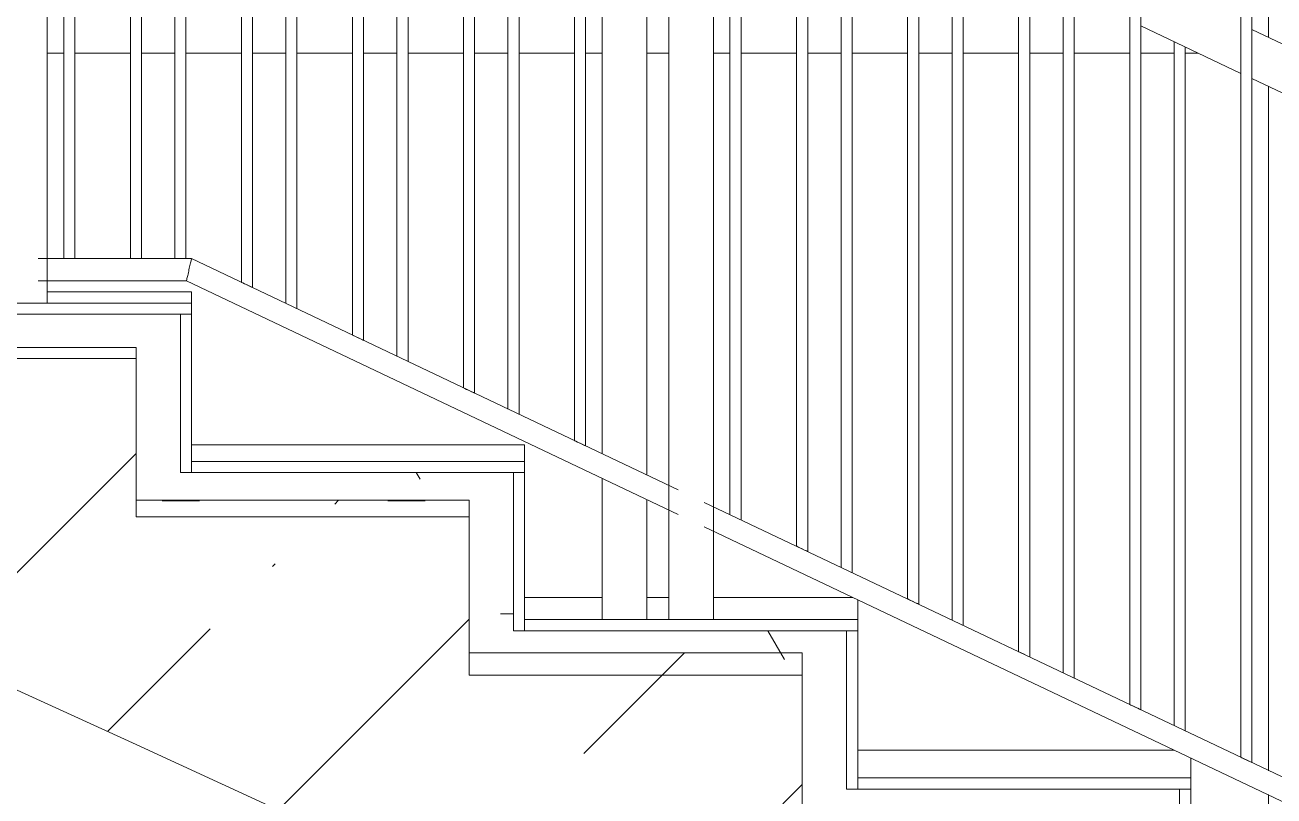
# Model space of a CAD drawing. Header units: millimetres. Extents: x -515342 to 330399, y -224905 to 507333.
# Drawn here: x 266960 to 268085, y 87578 to 88272 of the extents above; entities that cross this region are included whole.
import ezdxf

# ---------------------------------------------------------------- set-up
doc = ezdxf.new("R2010")
doc.units = ezdxf.units.MM
doc.layers.get('0').update_dxf_attribs({"lineweight": 0})
for name, color, linetype, lineweight in [('Лестницы', 7, 'Continuous', 0), ('Ограждение', 7, 'Continuous', 0), ('Перекрытие', 7, 'Continuous', 0), ('Стены внутренние', 7, 'Continuous', 0)]:
    doc.layers.add(name, color=color, linetype=linetype, lineweight=lineweight)
pattern_1 = [(0, (-6322.59, 7579.1), (406.4, 101.6), [33.528, -271.272, 33.528, -271.272, -1625.6]), (0, (-6322.59, 7579.1), (406.4, 101.6), [-609.6, 33.528, -576.072, 33.528, -271.272, -711.2]), (0, (-6322.59, 7579.1), (406.4, 101.6), [-1524, 33.528, -169.672, 33.528, -474.472]), (120, (-6170.19, 7629.9), (-291.1882, 301.1527), [33.528, -271.272, 33.528, -271.272, -1625.6]), (120, (-6170.19, 7629.9), (-291.1882, 301.1527), [-609.6, 33.528, -576.072, 33.528, -271.272, -711.2]), (120, (-6170.19, 7629.9), (-291.1882, 301.1527), [-1524, 33.528, -169.672, 33.528, -474.472]), (240, (-6119.39, 7833.1), (-115.2118, -402.7527), [33.528, -271.272, 33.528, -271.272, -1625.6]), (240, (-6119.39, 7833.1), (-115.2118, -402.7527), [-609.6, 33.528, -576.072, 33.528, -271.272, -711.2]), (240, (-6119.39, 7833.1), (-115.2118, -402.7527), [-1524, 33.528, -169.672, 33.528, -474.472])]
pattern_2 = [(45, (-6322.6, 7579.1), (-224.5064, 224.5064), []), (45, (-6098.08, 7579.1), (-224.5064, 224.5064), [396.875, -79.375, 3.353, -76.022])]

# ---------------------------------------------------------------- blocks, each defined once
blk = doc.blocks.new('Ограждение - АР_Ограждение_Балясина_D40 доп поручень 700_900-V176-О_АР_П_Разрез 2-2')
at = {"layer": 'Ограждение'}
for p, q in [((6720, 385), (6720, 229.2)), ((6720, 185), (6720, -431.1)), ((6720, -452.5), (6720, -580))]:
    blk.add_line(p, q, dxfattribs=at)
blk = doc.blocks.new('Ограждение - АР_Ограждение_Балясина_10-V175-О_АР_П_Разрез 2-2')
at = {"layer": 'Ограждение'}
for p, q in [((6835, 130.3), (6835, -485.4)), ((6845, -490.1), (6845, 125.6)), ((6844.9, -490.1), (6844.9, -490.1))]:
    blk.add_line(p, q, dxfattribs=at)
blk = doc.blocks.new('Ограждение - АР_Ограждение_Балясина_10-V177-О_АР_П_Разрез 2-2')
at = {"layer": 'Ограждение'}
for p, q in [((6335, 367.8), (6335, -247.9)), ((6345, -252.6), (6345, 363.1)), ((6344.9, -252.6), (6344.9, -252.6))]:
    blk.add_line(p, q, dxfattribs=at)
blk = doc.blocks.new('Ограждение - АР_Ограждение_Балясина_10-V178-О_АР_П_Разрез 2-2')
at = {"layer": 'Ограждение'}
for p, q in [((6235, 415.3), (6235, -200.4)), ((6245, -205.1), (6245, 410.6)), ((6244.9, -205.1), (6244.9, -205.1))]:
    blk.add_line(p, q, dxfattribs=at)
blk = doc.blocks.new('Ограждение - АР_Ограждение_Балясина_D40 доп поручень 700_900-V179-О_АР_П_Разрез 2-2')
at = {"layer": 'Ограждение'}
for p, q in [((6120, 470), (6120, -145.8)), ((6160, -164.8), (6160, 451)), ((6120, -167.9), (6120, -295)), ((6160, -295), (6160, -186.9))]:
    blk.add_line(p, q, dxfattribs=at)
blk = doc.blocks.new('Ограждение - АР_Ограждение_Балясина_10-V180-О_АР_П_Разрез 2-2')
at = {"layer": 'Ограждение'}
for p, q in [((6035, 510.3), (6035, -105.4)), ((6045, -110.1), (6045, 505.6)), ((6044.9, -110.1), (6044.9, -110.1))]:
    blk.add_line(p, q, dxfattribs=at)
blk = doc.blocks.new('Ограждение - АР_Ограждение_Балясина_10-V181-О_АР_П_Разрез 2-2')
at = {"layer": 'Ограждение'}
for p, q in [((5935, 557.8), (5935, -57.9)), ((5945, -62.6), (5945, 553.1)), ((5944.9, -62.6), (5944.9, -62.6))]:
    blk.add_line(p, q, dxfattribs=at)
blk = doc.blocks.new('Ограждение - АР_Ограждение_Балясина_10-V182-О_АР_П_Разрез 2-2')
at = {"layer": 'Ограждение'}
for p, q in [((5835, 605.3), (5835, -10.4)), ((5845, -15.1), (5845, 600.6)), ((5844.9, -15.1), (5844.9, -15.1))]:
    blk.add_line(p, q, dxfattribs=at)
blk = doc.blocks.new('Ограждение - АР_Ограждение_Балясина_10-V183-О_АР_П_Разрез 2-2')
at = {"layer": 'Ограждение'}
for p, q in [((5735, 650), (5735, 30)), ((5745, 30), (5745, 648.1))]:
    blk.add_line(p, q, dxfattribs=at)
blk = doc.blocks.new('Ограждение - АР_Ограждение_Балясина_10-V184-О_АР_П_Разрез 2-2')
at = {"layer": 'Ограждение'}
for p, q in [((5635, 650.2), (5635, 30)), ((5645, 30), (5645, 650.2))]:
    blk.add_line(p, q, dxfattribs=at)
blk = doc.blocks.new('Ограждение - Ограждение-9707695-О_АР_П_Разрез 2-2')
for name, p in [('Ограждение - АР_Ограждение_Балясина_10-V184-О_АР_П_Разрез 2-2', (0, 0)), ('Ограждение - АР_Ограждение_Балясина_10-V183-О_АР_П_Разрез 2-2', (0, 0)), ('Ограждение - АР_Ограждение_Балясина_10-V182-О_АР_П_Разрез 2-2', (0, 0)), ('Ограждение - АР_Ограждение_Балясина_10-V181-О_АР_П_Разрез 2-2', (0, 0)), ('Ограждение - АР_Ограждение_Балясина_10-V180-О_АР_П_Разрез 2-2', (0, 0)), ('Ограждение - АР_Ограждение_Балясина_D40 доп поручень 700_900-V179-О_АР_П_Разрез 2-2', (0, 0)), ('Ограждение - АР_Ограждение_Балясина_10-V178-О_АР_П_Разрез 2-2', (0, 0)), ('Ограждение - АР_Ограждение_Балясина_10-V177-О_АР_П_Разрез 2-2', (0, 0)), ('Ограждение - АР_Ограждение_Балясина_10-V175-О_АР_П_Разрез 2-2', (-400, 190)), ('Ограждение - АР_Ограждение_Балясина_10-V175-О_АР_П_Разрез 2-2', (-300, 142.5)), ('Ограждение - АР_Ограждение_Балясина_10-V175-О_АР_П_Разрез 2-2', (-200, 95)), ('Ограждение - АР_Ограждение_Балясина_D40 доп поручень 700_900-V176-О_АР_П_Разрез 2-2', (0, 0))]:
    blk.add_blockref(name, p)
blk = doc.blocks.new('Тип перил - Перила_Внутренний_-9707720-О_АР_П_Разрез 2-2')
at = {"layer": 'Ограждение'}
for p, q in [((6604.9, 239.7), (6695.1, 196.8)), ((6780, 200.8), (6704.9, 236.4)), ((6704.9, 192.2), (6780, 156.5))]:
    blk.add_line(p, q, dxfattribs=at)
blk = doc.blocks.new('Ограждение - АР_Ограждение_Балясина_D40_900-10028987-О_АР_П_Разрез 2-2')
at = {"layer": 'Ограждение'}
blk.add_line((5620, 850), (5620, -10), dxfattribs=at)
blk = doc.blocks.new('Ограждение - АР_Ограждение_Балясина_10-V191-О_АР_П_Разрез 2-2')
at = {"layer": 'Ограждение'}
for p, q in [((5695, 30), (5695, 850.1)), ((5705, 850.1), (5705, 30)), ((5700, 30), (5695, 30)), ((5705, 30), (5700, 30))]:
    blk.add_line(p, q, dxfattribs=at)
blk = doc.blocks.new('Ограждение - АР_Ограждение_Балясина_10-10240723-О_АР_П_Разрез 2-2')
at = {"layer": 'Ограждение'}
for p, q in [((5795, 8.6), (5795, 824.3)), ((5805, 819.6), (5805, 3.9))]:
    blk.add_line(p, q, dxfattribs=at)
at = {"layer": 'Ограждение', "flags": 128}
for points in [[(5800, 6.3), (5797.8, 7.3), (5796.1, 8.1), (5795.1, 8.6), (5795, 8.6)], [(5804.9, 3.9), (5803.9, 4.4), (5802.2, 5.2), (5800, 6.3)]]:
    blk.add_lwpolyline(points, dxfattribs=at)
blk = doc.blocks.new('Ограждение - АР_Ограждение_Балясина_10-V192-О_АР_П_Разрез 2-2')
at = {"layer": 'Ограждение'}
for p, q in [((5895, -38.9), (5895, 776.8)), ((5905, 772.1), (5905, -43.6))]:
    blk.add_line(p, q, dxfattribs=at)
at = {"layer": 'Ограждение', "flags": 128}
for points in [[(5900, -41.2), (5897.8, -40.2), (5896.1, -39.4), (5895.1, -38.9), (5895, -38.9)], [(5904.9, -43.6), (5903.9, -43.1), (5902.2, -42.3), (5900, -41.2)]]:
    blk.add_lwpolyline(points, dxfattribs=at)
blk = doc.blocks.new('Ограждение - АР_Ограждение_Балясина_10-V193-О_АР_П_Разрез 2-2')
at = {"layer": 'Ограждение'}
for p, q in [((5995, -86.4), (5995, 729.3)), ((6005, 724), (6005, -91.1))]:
    blk.add_line(p, q, dxfattribs=at)
at = {"layer": 'Ограждение', "flags": 128}
for points in [[(6000, -88.7), (5997.8, -87.7), (5996.1, -86.9), (5995.1, -86.4), (5995, -86.4)], [(6004.9, -91.1), (6003.9, -90.6), (6002.2, -89.8), (6000, -88.7)]]:
    blk.add_lwpolyline(points, dxfattribs=at)
blk = doc.blocks.new('Ограждение - АР_Ограждение_Балясина_10-V194-О_АР_П_Разрез 2-2')
at = {"layer": 'Ограждение'}
for p, q in [((6095, -133.9), (6095, 681.8)), ((6105, 677.1), (6105, -138.6))]:
    blk.add_line(p, q, dxfattribs=at)
at = {"layer": 'Ограждение', "flags": 128}
for points in [[(6100, -136.2), (6097.8, -135.2), (6096.1, -134.4), (6095.1, -133.9), (6095, -133.9)], [(6104.9, -138.6), (6103.9, -138.1), (6102.2, -137.3), (6100, -136.2)]]:
    blk.add_lwpolyline(points, dxfattribs=at)
blk = doc.blocks.new('Ограждение - АР_Ограждение_Балясина_D40_900-10240718-О_АР_П_Разрез 2-2')
at = {"layer": 'Ограждение'}
for p, q in [((6180, -295), (6180, 641.5)), ((6220, 622.5), (6220, -295))]:
    blk.add_line(p, q, dxfattribs=at)
blk = doc.blocks.new('Ограждение - АР_Ограждение_Балясина_10-V195-О_АР_П_Разрез 2-2')
at = {"layer": 'Ограждение'}
for p, q in [((6295, -228.9), (6295, 586.8)), ((6305, 582.1), (6305, -233.6))]:
    blk.add_line(p, q, dxfattribs=at)
at = {"layer": 'Ограждение', "flags": 128}
for points in [[(6300, -231.2), (6297.8, -230.2), (6296.1, -229.4), (6295.1, -228.9), (6295, -228.9)], [(6304.9, -233.6), (6303.9, -233.1), (6302.2, -232.3), (6300, -231.2)]]:
    blk.add_lwpolyline(points, dxfattribs=at)
blk = doc.blocks.new('Ограждение - АР_Ограждение_Балясина_10-V196-О_АР_П_Разрез 2-2')
at = {"layer": 'Ограждение'}
for p, q in [((6395, -276.4), (6395, 539.3)), ((6405, 534.6), (6405, -281.1))]:
    blk.add_line(p, q, dxfattribs=at)
at = {"layer": 'Ограждение', "flags": 128}
for points in [[(6400, -278.7), (6397.8, -277.7), (6396.1, -276.9), (6395.1, -276.4), (6395, -276.4)], [(6404.9, -281.1), (6403.9, -280.6), (6402.2, -279.8), (6400, -278.7)]]:
    blk.add_lwpolyline(points, dxfattribs=at)
blk = doc.blocks.new('Ограждение - АР_Ограждение_Балясина_10-V207-О_АР_П_Разрез 2-2')
at = {"layer": 'Ограждение'}
for p, q in [((6895, -513.9), (6895, 301.8)), ((6905, 297.1), (6905, -518.6)), ((6904.9, -518.6), (6904.9, -518.6))]:
    blk.add_line(p, q, dxfattribs=at)
blk = doc.blocks.new('Ограждение - АР_Ограждение_Балясина_10-V208-О_АР_П_Разрез 2-2')
at = {"layer": 'Ограждение'}
for p, q in [((6395, -276.4), (6395, 539.3)), ((6405, 534.6), (6405, -281.1)), ((6404.9, -281.1), (6404.9, -281.1))]:
    blk.add_line(p, q, dxfattribs=at)
blk = doc.blocks.new('Ограждение - АР_Ограждение_Балясина_10-V209-О_АР_П_Разрез 2-2')
at = {"layer": 'Ограждение'}
for p, q in [((6295, -228.9), (6295, 586.8)), ((6305, 582.1), (6305, -233.6)), ((6304.9, -233.6), (6304.9, -233.6))]:
    blk.add_line(p, q, dxfattribs=at)
blk = doc.blocks.new('Ограждение - АР_Ограждение_Балясина_10-V210-О_АР_П_Разрез 2-2')
at = {"layer": 'Ограждение'}
for p, q in [((6095, -133.9), (6095, 681.8)), ((6105, 677.1), (6105, -138.6)), ((6104.9, -138.6), (6104.9, -138.6))]:
    blk.add_line(p, q, dxfattribs=at)
blk = doc.blocks.new('Ограждение - АР_Ограждение_Балясина_10-V211-О_АР_П_Разрез 2-2')
at = {"layer": 'Ограждение'}
for p, q in [((5995, -86.4), (5995, 729.3)), ((6005, 724), (6005, -91.1)), ((6004.9, -91.1), (6004.9, -91.1))]:
    blk.add_line(p, q, dxfattribs=at)
blk = doc.blocks.new('Ограждение - АР_Ограждение_Балясина_10-V212-О_АР_П_Разрез 2-2')
at = {"layer": 'Ограждение'}
for p, q in [((5895, -38.9), (5895, 776.8)), ((5905, 772.1), (5905, -43.6)), ((5904.9, -43.6), (5904.9, -43.6))]:
    blk.add_line(p, q, dxfattribs=at)
blk = doc.blocks.new('Ограждение - АР_Ограждение_Балясина_10-V213-О_АР_П_Разрез 2-2')
at = {"layer": 'Ограждение'}
for p, q in [((5795, 8.6), (5795, 824.3)), ((5805, 819.6), (5805, 3.9)), ((5804.9, 3.9), (5804.9, 3.9))]:
    blk.add_line(p, q, dxfattribs=at)
blk = doc.blocks.new('Ограждение - Ограждение-9707916-О_АР_П_Разрез 2-2')
at = {"layer": 'Ограждение'}
for p, q in [((5750, 30), (5611.8, 30)), ((6188.2, -178.1), (5750, 30)), ((5611.8, 10), (5745.5, 10)), ((5745.5, 10), (6188.2, -200.3)), ((6788.2, -463.1), (6211.8, -189.4)), ((6211.8, -211.5), (6788.2, -485.3))]:
    blk.add_line(p, q, dxfattribs=at)
for points, knots in [([(5750, 30), (5750, 30), (5749.8, 29.1), (5749.1, 25.9), (5748.3, 22.6), (5747.9, 20.9), (5747.7, 20)], [0.5, 0.5, 0.5, 0.5, 0.6666667, 0.8333333, 0.9166667, 1, 1, 1, 1]), ([(5747.7, 20), (5747.6, 19.1), (5747.2, 17.4), (5746.6, 14.9), (5746.1, 12.8), (5745.6, 10.7), (5745.5, 10), (5745.5, 10)], [0, 0, 0, 0, 0.0833333, 0.1666667, 0.25, 0.3333333, 0.5, 0.5, 0.5, 0.5])]:
    blk.add_open_spline(points, degree=3, knots=knots, dxfattribs=at)
for name, p in [('Ограждение - АР_Ограждение_Балясина_D40_900-10028987-О_АР_П_Разрез 2-2', (0, 0)), ('Ограждение - АР_Ограждение_Балясина_10-V191-О_АР_П_Разрез 2-2', (0, 0)), ('Ограждение - АР_Ограждение_Балясина_10-10240723-О_АР_П_Разрез 2-2', (0, 0)), ('Ограждение - АР_Ограждение_Балясина_10-V213-О_АР_П_Разрез 2-2', (0, 0)), ('Ограждение - АР_Ограждение_Балясина_10-V192-О_АР_П_Разрез 2-2', (0, 0)), ('Ограждение - АР_Ограждение_Балясина_10-V212-О_АР_П_Разрез 2-2', (0, 0)), ('Ограждение - АР_Ограждение_Балясина_10-V193-О_АР_П_Разрез 2-2', (0, 0)), ('Ограждение - АР_Ограждение_Балясина_10-V211-О_АР_П_Разрез 2-2', (0, 0)), ('Ограждение - АР_Ограждение_Балясина_10-V194-О_АР_П_Разрез 2-2', (0, 0)), ('Ограждение - АР_Ограждение_Балясина_10-V210-О_АР_П_Разрез 2-2', (0, 0)), ('Ограждение - АР_Ограждение_Балясина_D40_900-10240718-О_АР_П_Разрез 2-2', (0, 0)), ('Ограждение - АР_Ограждение_Балясина_10-V195-О_АР_П_Разрез 2-2', (0, 0)), ('Ограждение - АР_Ограждение_Балясина_10-V209-О_АР_П_Разрез 2-2', (0, 0)), ('Ограждение - АР_Ограждение_Балясина_10-V196-О_АР_П_Разрез 2-2', (0, 0)), ('Ограждение - АР_Ограждение_Балясина_10-V208-О_АР_П_Разрез 2-2', (0, 0)), ('Ограждение - АР_Ограждение_Балясина_10-V196-О_АР_П_Разрез 2-2', (100, -47.5)), ('Ограждение - АР_Ограждение_Балясина_10-V207-О_АР_П_Разрез 2-2', (-400, 190)), ('Ограждение - АР_Ограждение_Балясина_10-V196-О_АР_П_Разрез 2-2', (200, -95)), ('Ограждение - АР_Ограждение_Балясина_10-V207-О_АР_П_Разрез 2-2', (-300, 142.5)), ('Ограждение - АР_Ограждение_Балясина_10-V196-О_АР_П_Разрез 2-2', (300, -142.5)), ('Ограждение - АР_Ограждение_Балясина_10-V207-О_АР_П_Разрез 2-2', (-200, 95))]:
    blk.add_blockref(name, p)
blk = doc.blocks.new('Ограждение - АР_Ограждение_Балясина_10-V254-О_АР_П_Разрез 2-2')
at = {"layer": 'Ограждение'}
for p, q in [((5795, 8.6), (5795, 824.3)), ((5805, 819.6), (5805, 3.9)), ((5804.9, 3.9), (5804.9, 3.9))]:
    blk.add_line(p, q, dxfattribs=at)
blk = doc.blocks.new('Ограждение - АР_Ограждение_Балясина_10-V255-О_АР_П_Разрез 2-2')
at = {"layer": 'Ограждение'}
for p, q in [((5895, -38.9), (5895, 776.8)), ((5905, 772.1), (5905, -43.6)), ((5904.9, -43.6), (5904.9, -43.6))]:
    blk.add_line(p, q, dxfattribs=at)
blk = doc.blocks.new('Ограждение - АР_Ограждение_Балясина_10-V256-О_АР_П_Разрез 2-2')
at = {"layer": 'Ограждение'}
for p, q in [((5995, -86.4), (5995, 729.3)), ((6005, 724), (6005, -91.1)), ((6004.9, -91.1), (6004.9, -91.1))]:
    blk.add_line(p, q, dxfattribs=at)
blk = doc.blocks.new('Ограждение - АР_Ограждение_Балясина_10-V257-О_АР_П_Разрез 2-2')
at = {"layer": 'Ограждение'}
for p, q in [((6095, -133.9), (6095, 681.8)), ((6105, 677.1), (6105, -138.6)), ((6104.9, -138.6), (6104.9, -138.6))]:
    blk.add_line(p, q, dxfattribs=at)
blk = doc.blocks.new('Ограждение - АР_Ограждение_Балясина_10-V258-О_АР_П_Разрез 2-2')
at = {"layer": 'Ограждение'}
for p, q in [((6295, -228.9), (6295, 586.8)), ((6305, 582.1), (6305, -233.6)), ((6304.9, -233.6), (6304.9, -233.6))]:
    blk.add_line(p, q, dxfattribs=at)
blk = doc.blocks.new('Ограждение - АР_Ограждение_Балясина_10-V259-О_АР_П_Разрез 2-2')
at = {"layer": 'Ограждение'}
for p, q in [((6395, -276.4), (6395, 539.3)), ((6405, 534.6), (6405, -281.1)), ((6404.9, -281.1), (6404.9, -281.1))]:
    blk.add_line(p, q, dxfattribs=at)
blk = doc.blocks.new('Ограждение - АР_Ограждение_Балясина_10-V260-О_АР_П_Разрез 2-2')
at = {"layer": 'Ограждение'}
for p, q in [((6495, -323.9), (6495, 491.8)), ((6505, 487.1), (6505, -328.6)), ((6504.9, -328.6), (6504.9, -328.6))]:
    blk.add_line(p, q, dxfattribs=at)
blk = doc.blocks.new('Ограждение - АР_Ограждение_Балясина_10-V268-О_АР_П_Разрез 2-2')
at = {"layer": 'Ограждение'}
for p, q in [((6095, -133.9), (6095, 681.8)), ((6105, 677.1), (6105, -138.6)), ((6104.9, -138.6), (6104.9, -138.6))]:
    blk.add_line(p, q, dxfattribs=at)
blk = doc.blocks.new('Ограждение - АР_Ограждение_Балясина_10-V269-О_АР_П_Разрез 2-2')
at = {"layer": 'Ограждение'}
for p, q in [((5995, -86.4), (5995, 729.3)), ((6005, 724), (6005, -91.1)), ((6004.9, -91.1), (6004.9, -91.1))]:
    blk.add_line(p, q, dxfattribs=at)
blk = doc.blocks.new('Ограждение - АР_Ограждение_Балясина_10-V270-О_АР_П_Разрез 2-2')
at = {"layer": 'Ограждение'}
for p, q in [((5895, -38.9), (5895, 776.8)), ((5905, 772.1), (5905, -43.6)), ((5904.9, -43.6), (5904.9, -43.6))]:
    blk.add_line(p, q, dxfattribs=at)
blk = doc.blocks.new('Ограждение - АР_Ограждение_Балясина_10-V271-О_АР_П_Разрез 2-2')
at = {"layer": 'Ограждение'}
for p, q in [((5795, 8.6), (5795, 824.3)), ((5805, 819.6), (5805, 3.9)), ((5804.9, 3.9), (5804.9, 3.9))]:
    blk.add_line(p, q, dxfattribs=at)
blk = doc.blocks.new('Ограждение - Ограждение-10129586-О_АР_П_Разрез 2-2')
for name, p in [('Ограждение - АР_Ограждение_Балясина_10-V254-О_АР_П_Разрез 2-2', (0, 0)), ('Ограждение - АР_Ограждение_Балясина_10-V271-О_АР_П_Разрез 2-2', (0, 0)), ('Ограждение - АР_Ограждение_Балясина_10-V255-О_АР_П_Разрез 2-2', (0, 0)), ('Ограждение - АР_Ограждение_Балясина_10-V270-О_АР_П_Разрез 2-2', (0, 0)), ('Ограждение - АР_Ограждение_Балясина_10-V256-О_АР_П_Разрез 2-2', (0, 0)), ('Ограждение - АР_Ограждение_Балясина_10-V269-О_АР_П_Разрез 2-2', (0, 0)), ('Ограждение - АР_Ограждение_Балясина_10-V257-О_АР_П_Разрез 2-2', (0, 0)), ('Ограждение - АР_Ограждение_Балясина_10-V268-О_АР_П_Разрез 2-2', (0, 0)), ('Ограждение - АР_Ограждение_Балясина_10-V258-О_АР_П_Разрез 2-2', (0, 0)), ('Ограждение - АР_Ограждение_Балясина_10-V209-О_АР_П_Разрез 2-2', (0, 0)), ('Ограждение - АР_Ограждение_Балясина_10-V259-О_АР_П_Разрез 2-2', (0, 0)), ('Ограждение - АР_Ограждение_Балясина_10-V208-О_АР_П_Разрез 2-2', (0, 0)), ('Ограждение - АР_Ограждение_Балясина_10-V260-О_АР_П_Разрез 2-2', (0, 0)), ('Ограждение - АР_Ограждение_Балясина_10-V207-О_АР_П_Разрез 2-2', (-400, 190)), ('Ограждение - АР_Ограждение_Балясина_10-V260-О_АР_П_Разрез 2-2', (100, -47.5)), ('Ограждение - АР_Ограждение_Балясина_10-V207-О_АР_П_Разрез 2-2', (-300, 142.5)), ('Ограждение - АР_Ограждение_Балясина_10-V260-О_АР_П_Разрез 2-2', (200, -95)), ('Ограждение - АР_Ограждение_Балясина_10-V207-О_АР_П_Разрез 2-2', (-200, 95))]:
    blk.add_blockref(name, p)
blk = doc.blocks.new('СД_Люблино_Фасады_rvt-2-О_АР_П_Разрез 2-2')
at = {"layer": 'Лестницы'}
h = blk.add_hatch(dxfattribs=at)
h.set_pattern_fill('FP_38', color=256, style=0, pattern_type=2)
h.set_pattern_definition(pattern_1)
h.paths.add_polyline_path([(5700, -202.5), (5740, -202.5), (5740, -20), (2485.1, -20), (2485.1, -60), (5700, -60), (5700, -197.1)])
h = blk.add_hatch(dxfattribs=at)
h.set_pattern_fill('FP_37', color=256, style=0, pattern_type=2)
h.set_pattern_definition(pattern_2)
h.paths.add_polyline_path([(5700, -407.5), (5700, -50), (2700, -50), (2700, -250), (5356.3, -250), (5365.3, -254.1)])
h = blk.add_hatch(dxfattribs=at)
h.set_pattern_fill('FP_38', color=256, style=0, pattern_type=2)
h.set_pattern_definition(pattern_1)
h.paths.add_polyline_path([(7840, -1057.5), (7840, -1017.5), (7540, -1017.5), (7540, -875), (7240, -875), (7240, -732.5), (6940, -732.5), (6940, -590), (6640, -590), (6640, -447.5), (6340, -447.5), (6340, -305), (6040, -305), (6040, -162.5), (5740, -162.5), (5740, -202.5), (6000, -202.5), (6000, -345), (6300, -345), (6300, -487.5), (6600, -487.5), (6600, -630), (6900, -630), (6900, -772.5), (7200, -772.5), (7200, -915), (7500, -915), (7500, -1057.5)])
h = blk.add_hatch(dxfattribs=at)
h.set_pattern_fill('FP_37', color=256, style=0, pattern_type=2)
h.set_pattern_definition(pattern_2)
h.paths.add_polyline_path([(7320, -1150), (7800, -1150), (7800, -1012.5), (7500, -1012.5), (7500, -875), (7200, -875), (7200, -737.5), (6900, -737.5), (6900, -600), (6600, -600), (6600, -462.5), (6300, -462.5), (6300, -325), (6000, -325), (6000, -187.5), (5700, -187.5), (5700, -407.5), (7079.4, -1039.7)])
at = {"layer": 'Лестницы', "lineweight": 18}
for p, q in [((5750, -10), (2485.1, -10)), ((5750, -20), (5750, -10)), ((5740, -20), (2485.1, -20)), ((2485.1, -20), (5750, -20)), ((5740, -162.5), (5740, -20)), ((5750, -20), (5740, -20)), ((5740, -20), (5740, -162.5)), ((5750, -162.5), (5750, -20)), ((5700, -50), (2700, -50)), ((5700, -187.5), (5700, -50)), ((2485.1, -60), (5700, -60)), ((5700, -60), (5700, -202.5)), ((6050, -152.5), (5750, -152.5)), ((5750, -152.5), (5750, -162.5)), ((6050, -162.5), (6050, -152.5)), ((6040, -162.5), (5740, -162.5)), ((5740, -162.5), (5750, -162.5)), ((5750, -162.5), (6050, -162.5)), ((6040, -305), (6040, -162.5)), ((6050, -162.5), (6040, -162.5)), ((6040, -162.5), (6040, -305)), ((6050, -305), (6050, -162.5)), ((6000, -187.5), (5700, -187.5)), ((6000, -325), (6000, -187.5)), ((5700, -202.5), (5740, -202.5)), ((5740, -202.5), (6000, -202.5)), ((6000, -202.5), (6000, -345)), ((5356.3, -250), (5700, -407.5)), ((6350, -295), (6050, -295)), ((6050, -295), (6050, -305)), ((6350, -305), (6350, -295)), ((6340, -305), (6040, -305)), ((6040, -305), (6050, -305)), ((6050, -305), (6350, -305)), ((6340, -447.5), (6340, -305)), ((6350, -305), (6340, -305)), ((6340, -305), (6340, -447.5)), ((6350, -447.5), (6350, -305)), ((6300, -325), (6000, -325)), ((6300, -462.5), (6300, -325)), ((6000, -345), (6300, -345)), ((6300, -345), (6300, -487.5)), ((5700, -407.5), (7320, -1150)), ((6650, -437.5), (6350, -437.5)), ((6350, -437.5), (6350, -447.5)), ((6650, -447.5), (6650, -437.5)), ((6640, -447.5), (6340, -447.5)), ((6340, -447.5), (6350, -447.5)), ((6350, -447.5), (6650, -447.5)), ((6640, -590), (6640, -447.5)), ((6650, -447.5), (6640, -447.5)), ((6640, -447.5), (6640, -590)), ((6650, -590), (6650, -447.5))]:
    blk.add_line(p, q, dxfattribs=at)
at = {"layer": 'Перекрытие'}
for p, q in [((5635, 215), (5620, 215)), ((5695.1, 215), (5644.9, 215)), ((5735, 215), (5705, 215)), ((5795.3, 215), (5744.9, 215)), ((5835.3, 215), (5804.9, 215)), ((5895.3, 215), (5844.9, 215)), ((5935.1, 215), (5904.9, 215)), ((5995.1, 215), (5944.9, 215)), ((6035.1, 215), (6004.9, 215)), ((6095.1, 215), (6044.9, 215)), ((6120, 215), (6104.9, 215)), ((6180, 215), (6160, 215)), ((6235.1, 215), (6220, 215)), ((6295.1, 215), (6244.9, 215)), ((6335.1, 215), (6304.9, 215)), ((6395.1, 215), (6344.9, 215)), ((6435.1, 215), (6404.9, 215)), ((6495.1, 215), (6444.9, 215)), ((6535.1, 215), (6504.9, 215)), ((6595.1, 215), (6544.9, 215)), ((6635.1, 215), (6604.9, 215)), ((6656.8, 215), (6644.9, 215))]:
    blk.add_line(p, q, dxfattribs=at)
at = {"layer": 'Стены внутренние'}
for p, q in [((5635, 215), (5620, 215)), ((5695.1, 215), (5644.9, 215)), ((5735, 215), (5705, 215)), ((5795.3, 215), (5744.9, 215)), ((5835.3, 215), (5804.9, 215)), ((5895.3, 215), (5844.9, 215)), ((5935.1, 215), (5904.9, 215)), ((5995.1, 215), (5944.9, 215)), ((6035.1, 215), (6004.9, 215)), ((6095.1, 215), (6044.9, 215)), ((6120, 215), (6104.9, 215)), ((6180, 215), (6160, 215)), ((6235.1, 215), (6220, 215)), ((6295.1, 215), (6244.9, 215)), ((6335.1, 215), (6304.9, 215)), ((6395.1, 215), (6344.9, 215)), ((6435.1, 215), (6404.9, 215)), ((6495.1, 215), (6444.9, 215)), ((6535.1, 215), (6504.9, 215)), ((6595.1, 215), (6544.9, 215)), ((6635.1, 215), (6604.9, 215)), ((6656.8, 215), (6644.9, 215)), ((5750, 0), (5750, -10)), ((5620, 0), (5750, 0)), ((5750, -137.5), (6050, -137.5)), ((6050, -137.5), (6050, -152.5)), ((6050, -275), (6120, -275)), ((6160, -275), (6180, -275)), ((6220, -275), (6345.5, -275)), ((6350, -277.1), (6350, -295)), ((6350, -412.5), (6635, -412.5)), ((6650, -419.3), (6650, -437.5))]:
    blk.add_line(p, q, dxfattribs=at)
at = {"layer": 'Ограждение', "lineweight": 9}
for name in ['Ограждение - Ограждение-9707695-О_АР_П_Разрез 2-2', 'Ограждение - Ограждение-9707916-О_АР_П_Разрез 2-2', 'Ограждение - Ограждение-10129586-О_АР_П_Разрез 2-2', 'Тип перил - Перила_Внутренний_-9707720-О_АР_П_Разрез 2-2']:
    blk.add_blockref(name, (0, 0), dxfattribs=at)

msp = doc.modelspace()

# ---------------------------------------------------------------- block references
msp.add_blockref('СД_Люблино_Фасады_rvt-2-О_АР_П_Разрез 2-2', (261359.7107, 88031.3929))

doc.saveas('drawing.dxf')
